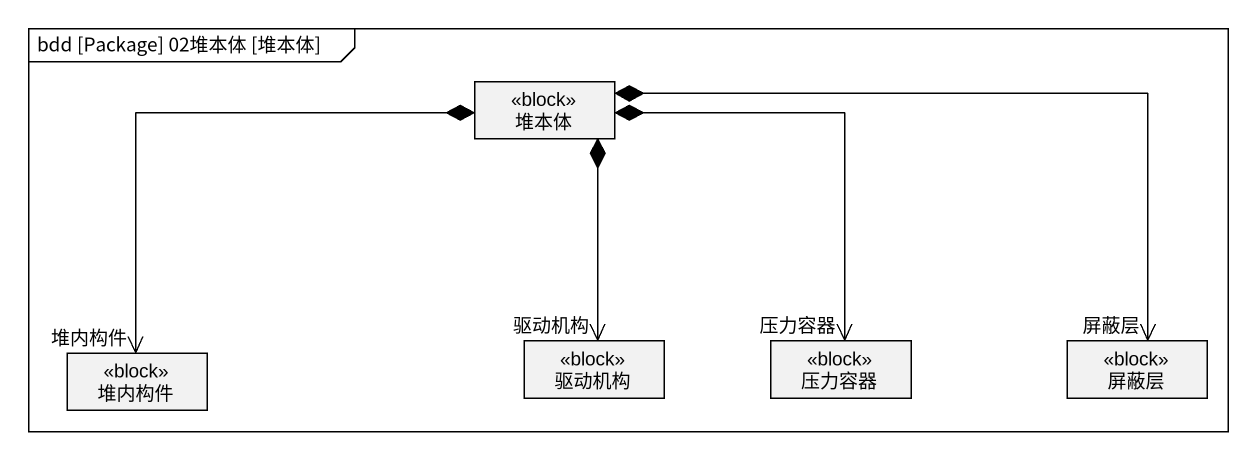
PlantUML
@startuml
mainframe bdd [Package] 02堆本体 [堆本体]
hide circle
hide empty members
class 堆本体 <<block>>
class 堆内构件 <<block>>
class 驱动机构 <<block>>
class 压力容器 <<block>>
class 屏蔽层 <<block>>
堆本体 *--> "堆内构件" 堆内构件
堆本体 *--> "驱动机构" 驱动机构
堆本体 *--> "压力容器" 压力容器
堆本体 *-right-> "屏蔽层" 屏蔽层
@enduml
